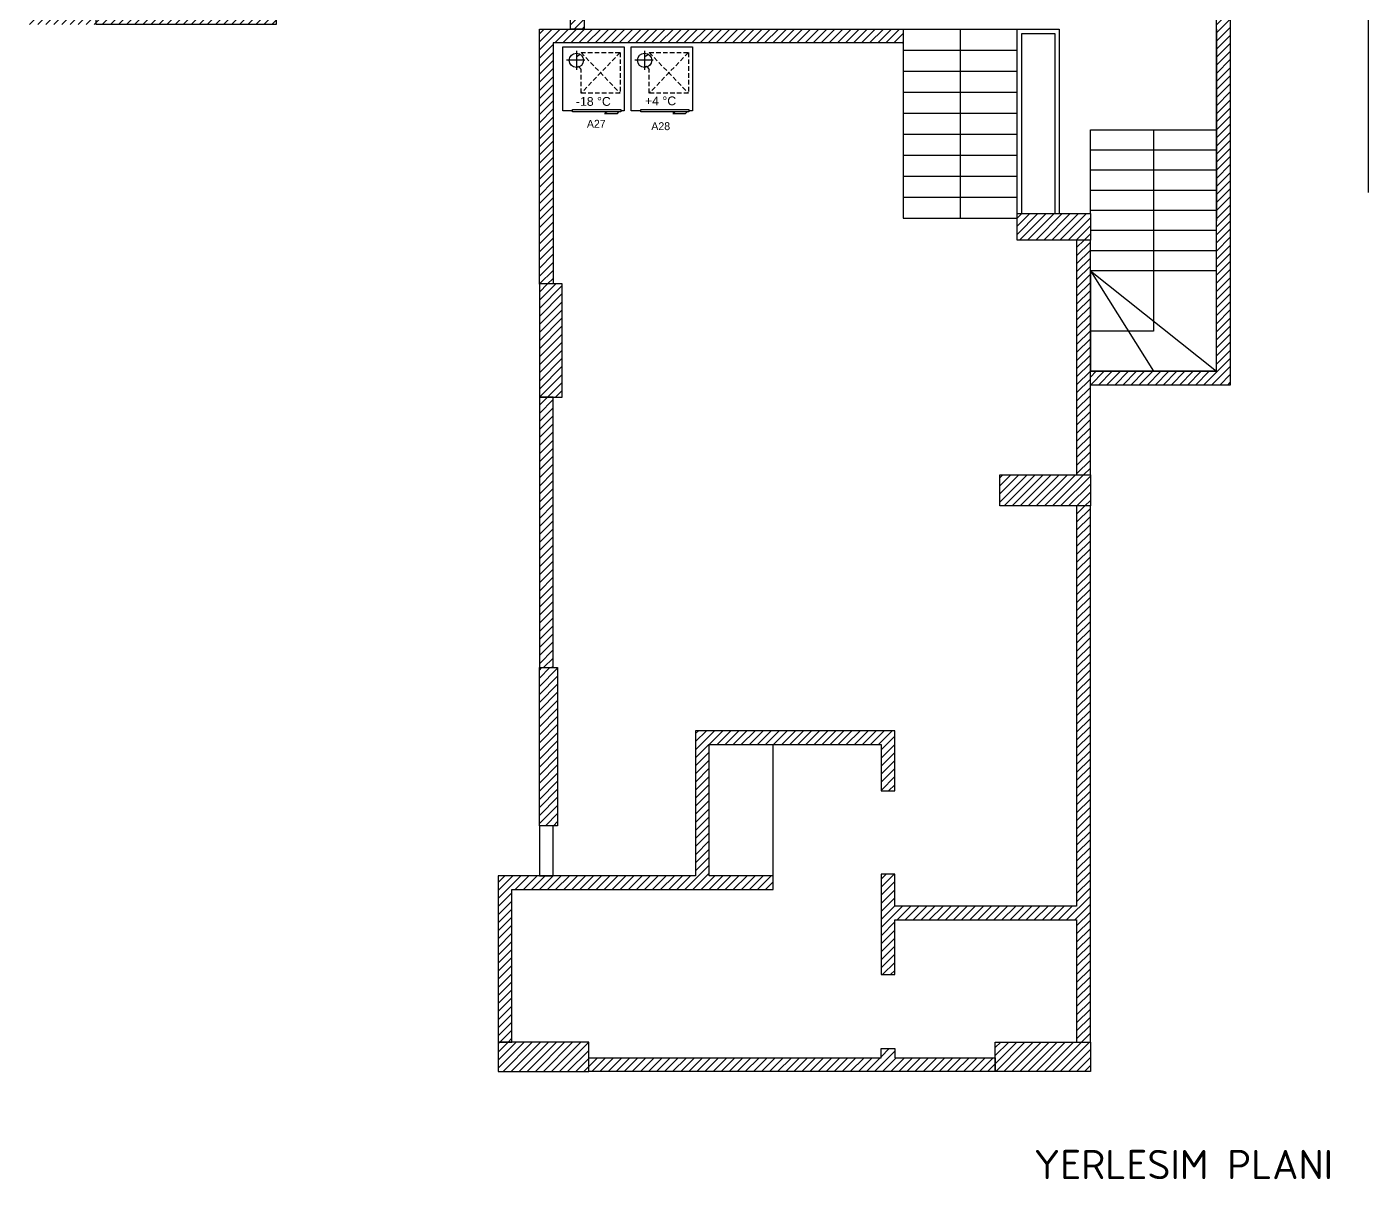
# Model space of a CAD drawing. Header units: centimetres. Extents: x 137431 to 143795, y 30587 to 33236.
# Drawn here: x 137431 to 138899, y 30587 to 31849 of the extents above; entities that cross this region are included whole.
import ezdxf
from ezdxf.enums import TextEntityAlignment as Align

# ---------------------------------------------------------------- set-up
doc = ezdxf.new("R2010")
doc.units = ezdxf.units.CM
doc.header["$LTSCALE"] = 10
doc.header["$MEASUREMENT"] = 0
doc.linetypes.add('DASHED', pattern=[0.75, 0.5, -0.25])
doc.layers.add('Auto-Antet', color=7, linetype='Continuous', lineweight=18)
for name, color, linetype in [('CIHAZ', 2, 'Continuous'), ('Kıtc-006 Yazı 001', 1, 'Continuous'), ('LP-DIMENSION_INT_100', 51, 'Continuous'), ('S2000-002 Çizgi', 7, 'Continuous')]:
    doc.layers.add(name, color=color, linetype=linetype)
doc.styles.get("Standard").update_dxf_attribs({"font": 'arial.ttf'})
doc.styles.add('style1', font='isocpeur.ttf', dxfattribs={"height": 20})
doc.styles.add('TAKSİM', font='GOTHIC.TTF', dxfattribs={"height": 7})
pattern_1 = [(45, (0, 2631.0174), (-4.41941738, 4.41941738), [])]
pattern_2 = [(45, (0, 878.531), (-4.41941738, 4.41941738), [])]

# ---------------------------------------------------------------- blocks, each defined once
blk = doc.blocks.new('ADD')
at = {"layer": 'LP-DIMENSION_INT_100'}
h = blk.add_hatch(dxfattribs=at)
h.set_pattern_fill('ANSI31', color=253, scale=50)
h.set_pattern_definition(pattern_1)
h.paths.add_polyline_path([(139970.1, 32753.4), (139940.1, 32753.4), (139940.1, 32193.4), (139955.1, 32193.4), (139955.1, 32738.4), (139970.1, 32738.4)])
h.paths.add_polyline_path([(139973.1, 32112.4), (139940.1, 32112.4), (139940.1, 32193.4), (139973.1, 32193.4)])
h.paths.add_polyline_path([(139940.1, 32112.4), (139955.1, 32112.4), (139955.1, 31876.4), (139940.1, 31876.4)])
h.paths.add_polyline_path([(140016.1, 31876.4), (139940.1, 31876.4), (139940.1, 31851.4), (140016.1, 31851.4)])
h.paths.add_polyline_path([(140016.1, 31866.4), (140198.1, 31866.4), (140198.1, 32061.4), (140550.1, 32061.4), (140550.1, 31846.4), (140535.1, 31846.4), (140535.1, 32046.4), (140213.1, 32046.4), (140213.1, 31851.4), (140016.1, 31851.4)])
h = blk.add_hatch(dxfattribs=at)
h.set_pattern_fill('ANSI31', color=253, scale=50)
h.set_pattern_definition(pattern_1)
h.paths.add_polyline_path([(141150.1, 31936.4), (141150.1, 31951.4), (141257.1, 31951.4), (141257.1, 31456.8), (141104.1, 31456.8), (141104.1, 31471.8), (141242.1, 31471.8), (141242.1, 31936.4)])
h = blk.add_hatch(dxfattribs=at)
h.set_pattern_fill('ANSI31', color=253, scale=50)
h.set_pattern_definition(pattern_2)
h.paths.add_polyline_path([(140501.1, 31567.4), (140501.1, 31846.4), (140899.1, 31846.4), (140899.1, 31831.4), (140516.1, 31831.4), (140516.1, 31567.4)])
h = blk.add_hatch(dxfattribs=at)
h.set_pattern_fill('ANSI31', color=253, scale=50)
h.set_pattern_definition(pattern_2)
h.paths.add_polyline_path([(141024.1, 31644.4), (141104.1, 31644.4), (141104.1, 31615.4), (141024.1, 31615.4)])
h = blk.add_hatch(dxfattribs=at)
h.set_pattern_fill('ANSI31', color=253, scale=50)
h.set_pattern_definition(pattern_2)
h.paths.add_polyline_path([(141089.1, 31358.4), (141104.1, 31358.4), (141104.1, 31615.4), (141089.1, 31615.4)])
h = blk.add_hatch(dxfattribs=at)
h.set_pattern_fill('ANSI31', color=253, scale=50)
h.set_pattern_definition(pattern_2)
h.paths.add_polyline_path([(140526.1, 31567.4), (140501.1, 31567.4), (140501.1, 31443.4), (140526.1, 31443.4)])
h = blk.add_hatch(dxfattribs=at)
h.set_pattern_fill('ANSI31', color=253, scale=50)
h.set_pattern_definition(pattern_2)
h.paths.add_polyline_path([(140501.1, 31147.4), (140516.1, 31147.4), (140516.1, 31443.4), (140501.1, 31443.4)])
h = blk.add_hatch(dxfattribs=at)
h.set_pattern_fill('ANSI31', color=253, scale=50)
h.set_pattern_definition(pattern_2)
h.paths.add_polyline_path([(141005.1, 31358.4), (141104.1, 31358.4), (141104.1, 31324.4), (141005.1, 31324.4)])
h = blk.add_hatch(dxfattribs=at)
h.set_pattern_fill('ANSI31', color=253, scale=50)
h.set_pattern_definition(pattern_2)
h.paths.add_polyline_path([(141089.1, 31324.4), (141089.1, 30886.4), (140890.1, 30886.4), (140890.1, 30921.4), (140875.1, 30921.4), (140875.1, 30811.4), (140890.1, 30811.4), (140890.1, 30871.4), (141089.1, 30871.4), (141089.1, 30737.4), (141104.1, 30737.4), (141104.1, 31324.4)])
h = blk.add_hatch(dxfattribs=at)
h.set_pattern_fill('ANSI31', color=253, scale=50)
h.set_pattern_definition([(45, (0, 809.531), (-4.41941738, 4.41941738), [])])
h.paths.add_polyline_path([(140521.1, 30974.4), (140501.1, 30974.4), (140501.1, 31147.4), (140521.1, 31147.4)])
h = blk.add_hatch(dxfattribs=at)
h.set_pattern_fill('ANSI31', color=253, scale=50)
h.set_pattern_definition(pattern_2)
h.paths.add_polyline_path([(140471.1, 30737.4), (140471.1, 30904.4), (140757.1, 30904.4), (140757.1, 30919.4), (140687.1, 30919.4), (140687.1, 31063.4), (140875.1, 31063.4), (140875.1, 31012.4), (140890.1, 31012.4), (140890.1, 31078.4), (140672.1, 31078.4), (140672.1, 30919.4), (140456.1, 30919.4), (140456.1, 30737.4)])
h = blk.add_hatch(dxfattribs=at)
h.set_pattern_fill('ANSI31', color=253, scale=50)
h.set_pattern_definition(pattern_2)
h.paths.add_polyline_path([(140555.1, 30737.4), (140456.1, 30737.4), (140456.1, 30705.4), (140555.1, 30705.4)])
h = blk.add_hatch(dxfattribs=at)
h.set_pattern_fill('ANSI31', color=253, scale=50)
h.set_pattern_definition(pattern_2)
h.paths.add_polyline_path([(141000.1, 30720.4), (141000.1, 30705.4), (140555.1, 30705.4), (140555.1, 30720.4), (140875.1, 30720.4), (140875.1, 30730.4), (140890.1, 30730.4), (140890.1, 30720.4)])
h = blk.add_hatch(dxfattribs=at)
h.set_pattern_fill('ANSI31', color=253, scale=50)
h.set_pattern_definition(pattern_2)
h.paths.add_polyline_path([(141000.1, 30737.4), (141104.1, 30737.4), (141104.1, 30705.4), (141000.1, 30705.4)])
at = {"layer": 'LP-DIMENSION_INT_100', "color": 253}
for p, q in [((140899.1, 31823.4), (141024.1, 31823.4)), ((140899.1, 31800.4), (141024.1, 31800.4)), ((140899.1, 31777.4), (141024.1, 31777.4)), ((140899.1, 31754.4), (141024.1, 31754.4)), ((140899.1, 31731.4), (141024.1, 31731.4)), ((140899.1, 31708.4), (141024.1, 31708.4)), ((140899.1, 31685.4), (141024.1, 31685.4)), ((140899.1, 31662.4), (141024.1, 31662.4)), ((140899.1, 31639.4), (141024.1, 31639.4))]:
    blk.add_line(p, q, dxfattribs=at)
at = {"layer": 'LP-DIMENSION_INT_100', "color": 2}
blk.add_line((141104.1, 31644.4), (141104.1, 31736), dxfattribs=at)
for points in [[(139940.1, 32753.4), (139940.1, 33236.4), (141408.1, 33236.4), (141408.1, 31667.4)], [(141150.1, 31936.4), (141150.1, 31951.4), (141257.1, 31951.4), (141257.1, 31456.8), (141104.1, 31456.8), (141104.1, 31471.8), (141242.1, 31471.8), (141242.1, 31471.8), (141242.1, 31471.8), (141242.1, 31936.4), (141150.1, 31936.4)], [(141024.1, 31645.4), (141024.1, 31846.4), (141070.1, 31846.4), (141070.1, 31644.4)], [(141029.1, 31645.4), (141029.1, 31841.4), (141065.1, 31841.4), (141065.1, 31644.4)], [(141242.1, 31846.4), (141242.1, 31636.4)], [(140516.1, 31147.4), (140521.1, 31147.4), (140521.1, 30974.4), (140501.1, 30974.4)], [(140757.1, 30919.4), (140757.1, 31063.4)]]:
    blk.add_lwpolyline(points, dxfattribs=at)
for points in [[(140016.1, 31866.4), (140198.1, 31866.4), (140198.1, 32061.4), (140550.1, 32061.4), (140550.1, 31846.4), (140535.1, 31846.4), (140535.1, 32046.4), (140213.1, 32046.4), (140213.1, 31851.4), (140016.1, 31851.4)], [(140501.1, 31567.4), (140501.1, 31846.4), (140899.1, 31846.4), (140899.1, 31831.4), (140516.1, 31831.4), (140516.1, 31567.4)], [(141024.1, 31644.4), (141104.1, 31644.4), (141104.1, 31615.4), (141024.1, 31615.4)], [(141089.1, 31358.4), (141104.1, 31358.4), (141104.1, 31615.4), (141089.1, 31615.4)], [(140526.1, 31567.4), (140501.1, 31567.4), (140501.1, 31443.4), (140526.1, 31443.4)], [(140501.1, 31147.4), (140516.1, 31147.4), (140516.1, 31443.4), (140501.1, 31443.4)], [(141005.1, 31358.4), (141104.1, 31358.4), (141104.1, 31324.4), (141005.1, 31324.4)], [(141089.1, 31324.4), (141089.1, 30886.4), (140890.1, 30886.4), (140890.1, 30921.4), (140875.1, 30921.4), (140875.1, 30811.4), (140890.1, 30811.4), (140890.1, 30871.4), (141089.1, 30871.4), (141089.1, 30737.4), (141104.1, 30737.4), (141104.1, 31324.4)], [(140521.1, 30974.4), (140501.1, 30974.4), (140501.1, 31147.4), (140521.1, 31147.4)], [(140471.1, 30737.4), (140471.1, 30904.4), (140757.1, 30904.4), (140757.1, 30919.4), (140687.1, 30919.4), (140687.1, 31063.4), (140875.1, 31063.4), (140875.1, 31012.4), (140890.1, 31012.4), (140890.1, 31078.4), (140672.1, 31078.4), (140672.1, 30919.4), (140456.1, 30919.4), (140456.1, 30737.4)], [(140516.1, 30974.4), (140501.1, 30974.4), (140501.1, 30919.4), (140516.1, 30919.4)], [(140555.1, 30737.4), (140456.1, 30737.4), (140456.1, 30705.4), (140555.1, 30705.4)], [(141000.1, 30720.4), (141000.1, 30705.4), (140555.1, 30705.4), (140555.1, 30720.4), (140875.1, 30720.4), (140875.1, 30730.4), (140890.1, 30730.4), (140890.1, 30720.4), (141000.1, 30720.4)], [(141000.1, 30737.4), (141104.1, 30737.4), (141104.1, 30705.4), (141000.1, 30705.4)]]:
    blk.add_lwpolyline(points, close=True, dxfattribs=at)
at = {"layer": 'LP-DIMENSION_INT_100', "color": 253}
for points in [[(140899.1, 31846.4), (140899.1, 31639.4), (141024.1, 31639.4), (141024.1, 31846.4), (141024.1, 31846.4), (141024.1, 31846.4)], [(140899.1, 31846.4), (141024.1, 31846.4)], [(140961.6, 31846.4), (140961.6, 31639.4)], [(141242.1, 31735.8), (141242.1, 31735.8), (141104.1, 31735.8)], [(141173.1, 31735.8), (141173.1, 31515.8), (141104.1, 31515.8)], [(141104.1, 31713.4), (141104.1, 31735.8)], [(141242.1, 31713.8), (141104.1, 31713.8)], [(141242.1, 31691.8), (141104.1, 31691.8)], [(141242.1, 31669.8), (141104.1, 31669.8)], [(140899.1, 31639.4), (141024.1, 31639.4)], [(140899.1, 31639.4), (141024.1, 31639.4)], [(140899.1, 31639.4), (141024.1, 31639.4)], [(141242.1, 31647.8), (141104.1, 31647.8)], [(141242.1, 31625.8), (141104.1, 31625.8)], [(141242.1, 31603.8), (141104.1, 31603.8)], [(141242.1, 31581.8), (141104.1, 31581.8)], [(141104.1, 31581.8), (141242.1, 31471.8)], [(141104.1, 31581.8), (141173.1, 31471.8)], [(141104.1, 31581.8), (141104.1, 31471.8)], [(141242.1, 31471.8), (141104.1, 31471.8)]]:
    blk.add_lwpolyline(points, dxfattribs=at)
at = {"layer": 'Auto-Antet', "style": 'style1'}
blk.add_text('YERLESIM PLANI', height=32, dxfattribs=at).set_placement((141042.3, 30587.5))
blk = doc.blocks.new('A$C5B5611F4')
at = {"layer": 'CIHAZ', "color": 1}
for p, q in [((14.7, 68.5), (14.7, 47.9)), ((24.1, 58.2), (4, 58.2))]:
    blk.add_line(p, q, dxfattribs=at)
at = {"layer": 'CIHAZ', "color": 5, "linetype": 'DASHED'}
for p, q in [((19.8, 66.7), (62.6, 22.3)), ((62.6, 66.7), (19.8, 22.3))]:
    blk.add_line(p, q, dxfattribs=at)
at = {"layer": 'CIHAZ', "color": 5}
for points in [[(63.2, 1.8), (10.4, 1.8), (10.4, 4.3), (63.2, 4.3)], [(61.2, 1.8), (48.6, 1.8), (45.6, 0), (59.6, 0)]]:
    blk.add_lwpolyline(points, close=True, dxfattribs=at)
at = {"layer": 'CIHAZ', "color": 1}
blk.add_circle((14.7, 58.2), 7.76, dxfattribs=at)
at = {"layer": 'S2000-002 Çizgi', "linetype": 'DASHED'}
for p, q in [((19.8, 66.7), (62.6, 66.7)), ((62.6, 66.7), (62.6, 22.3)), ((19.8, 22.3), (19.8, 48.1)), ((62.6, 22.3), (19.8, 22.3))]:
    blk.add_line(p, q, dxfattribs=at)
at = {"layer": 'S2000-002 Çizgi'}
blk.add_lwpolyline([(10.4, 2.8), (0, 2.8), (0, 72.8), (67, 72.8), (67, 2.8), (63.2, 2.8)], dxfattribs=at)
at = {"layer": 'S2000-002 Çizgi', "linetype": 'DASHED'}
for centre, radius, start, end in [((11.6, 71.2), 9.4, 291.2079, 330.9566), ((11, 43), 10.2, 29.6907, 66.7752)]:
    blk.add_arc(centre, radius, start, end, dxfattribs=at)

msp = doc.modelspace()

# ---------------------------------------------------------------- block references
at = {"layer": 'LP-DIMENSION_INT_100', "color": 2}
msp.add_blockref('ADD', (-2509, 0), dxfattribs=at)
at = {"layer": 'S2000-002 Çizgi'}
for p in [(138017.9, 31754), (138092.6, 31754)]:
    msp.add_blockref('A$C5B5611F4', p, dxfattribs=at)

# ---------------------------------------------------------------- texts
at = {"style": 'TAKSİM'}
for s, p in [('A27', (138054.4, 31738.4)), ('A28', (138124.9, 31735.8))]:
    msp.add_text(s, height=8.64, dxfattribs=at).set_placement(p, align=Align.CENTER)
at = {"layer": 'Kıtc-006 Yazı 001'}
for s, p in [('-18 %%DC', (138032.1, 31762.4)), ('+4 %%DC', (138107.7, 31763))]:
    msp.add_text(s, height=9.6, dxfattribs=at).set_placement(p)

doc.saveas('drawing.dxf')
